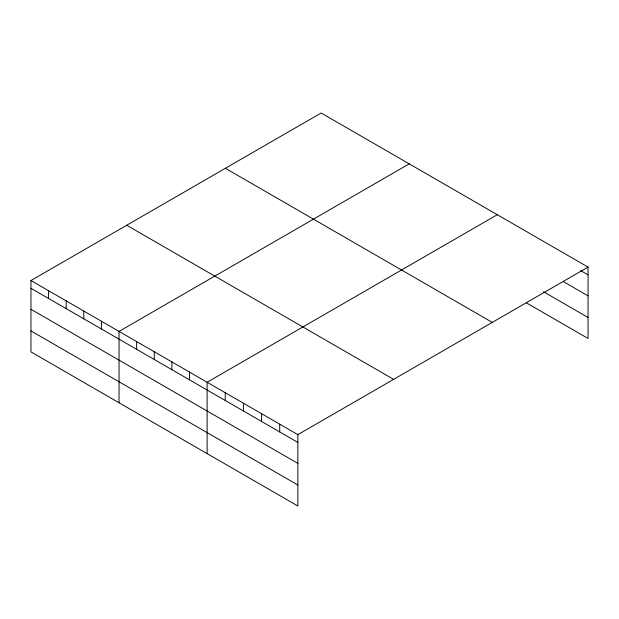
<?xml version="1.0" encoding="UTF-8"?>
<svg xmlns="http://www.w3.org/2000/svg" width="619" height="619" viewBox="0 0 619 619"><rect width="100%" height="100%" fill="white"/><g stroke="black" fill="none" stroke-linecap="round" stroke-linejoin="round"><path stroke-width="0.93" d="M30.95 280.546L297.863 434.646L297.863 505.994L30.95 351.894L30.95 280.546L321.137 113.006L588.05 267.106L588.05 338.454L526.173 302.73M409.221 163.865L119.034 331.397L119.034 402.745M497.297 214.716L207.117 382.256L207.117 453.595M297.863 434.646L588.05 267.106M580.622 270.58L588.05 274.867M563.298 281.568L588.05 295.851M543.497 291.75L588.05 317.47M225.378 168.298L492.291 322.398M126.709 225.254L393.622 379.362M30.95 288.307L297.863 442.407M30.95 309.291L297.863 463.391M30.95 330.91L297.863 485.01M279.711 424.17L279.711 431.93M261.566 413.685L261.566 421.446M243.414 403.209L243.414 410.97M225.262 392.732L225.262 400.493M189.499 372.081L189.499 379.842M171.881 361.914L171.881 369.675M154.263 351.739L154.263 359.5M136.652 341.572L136.652 349.333M101.415 321.23L101.415 328.991M83.797 311.055L83.797 318.816M66.187 300.888L66.187 308.649M48.568 290.713L48.568 298.474"/></g></svg>
